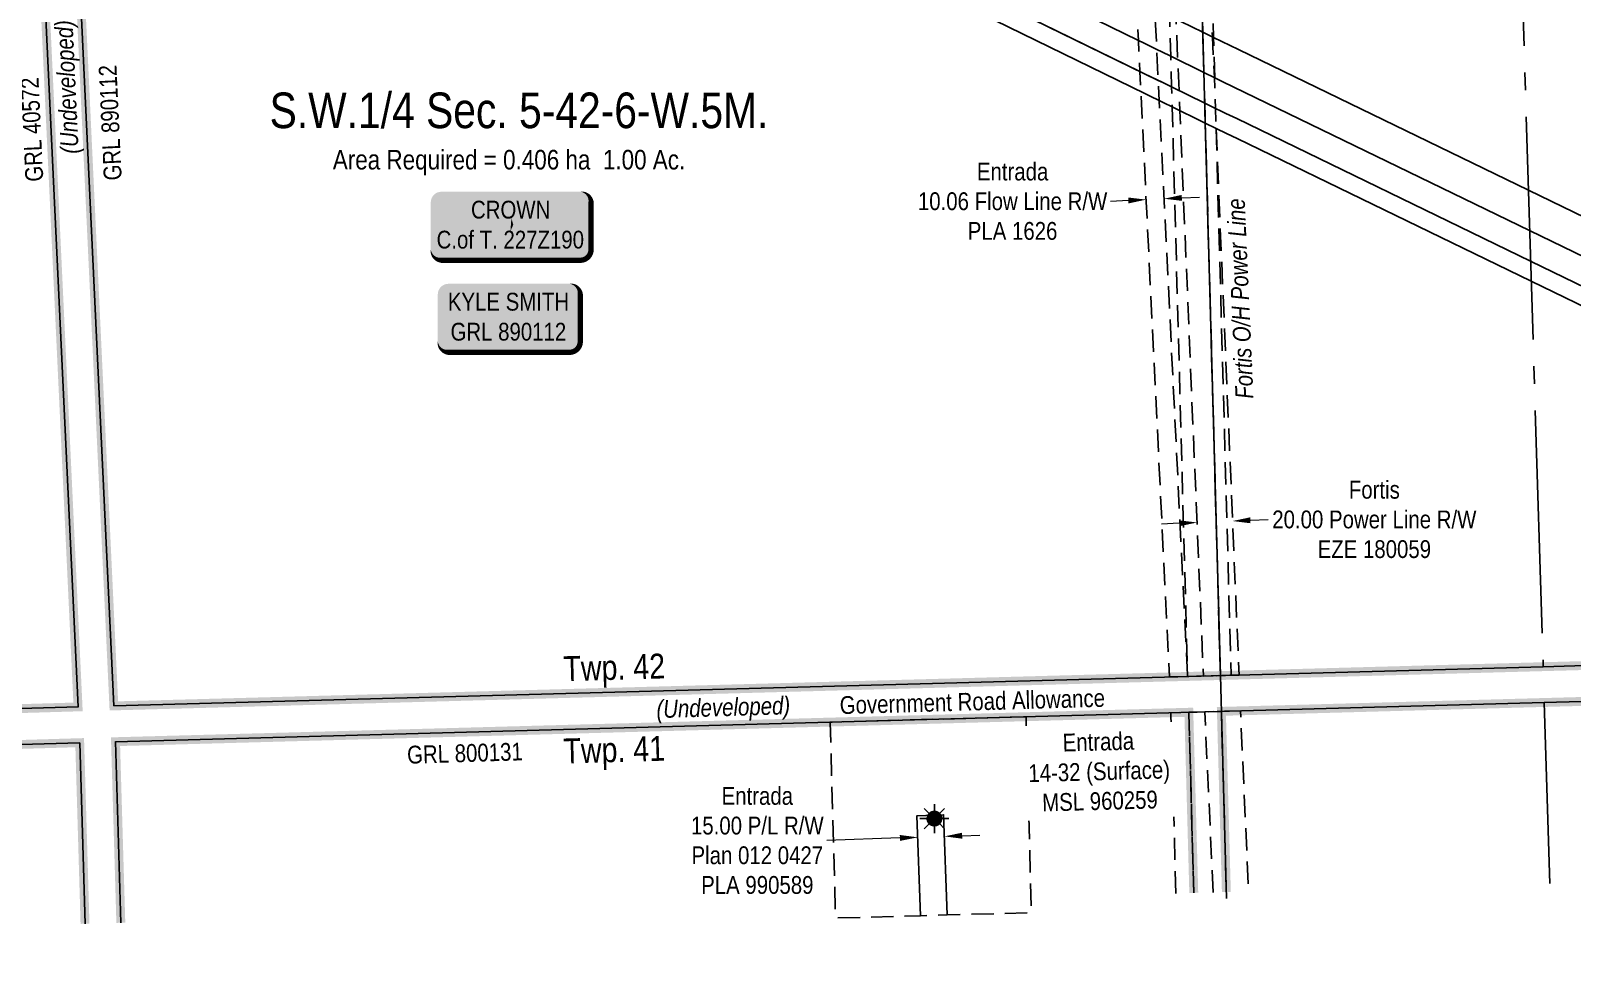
# Model space of a CAD drawing. Extents: x 632269 to 650517, y 5825252 to 5832959.
# Drawn here: x 646233 to 647098, y 5827751 to 5828279 of the extents above; entities that cross this region are included whole.
import ezdxf
from ezdxf.enums import TextEntityAlignment as Align

# ---------------------------------------------------------------- set-up
doc = ezdxf.new("R2010")
doc.units = 0
doc.header["$LTSCALE"] = 5
doc.header["$PDMODE"] = 35
doc.header["$PDSIZE"] = 10
for name, pattern in [('CENTERLINEX3', [5, 2.5, -1, 0.5, -1]), ('foc-ACCESSROAD', [3.75, 2.5, -1.25]), ('foc-FLOWLINE', [3.75, 2.5, -1.25]), ('foc-QUARTERLINE', [33, 25, -3, 2, -3])]:
    doc.linetypes.add(name, pattern=pattern)
doc.layers.get('Defpoints').update_dxf_attribs({"color": 9})
for name, color, linetype in [('AS-OWNER', 7, 'Continuous'), ('AS-POWER', 104, 'foc-POWER'), ('AS-POWER-T', 104, 'Continuous'), ('C-RW', 13, 'Continuous'), ('C-SYMBOL', 7, 'Continuous'), ('C-WS-S', 8, 'Continuous'), ('D-TXT', 6, 'Continuous'), ('F-AR', 190, 'foc-ACCESSROAD'), ('F-EZE', 190, 'foc-FLOWLINE'), ('F-FLOWLINE', 190, 'foc-FLOWLINE'), ('F-RW', 190, 'Continuous'), ('F-WS', 190, 'foc-ACCESSROAD'), ('L-AREAREQUIRED', 7, 'Continuous'), ('L-ROAD-T', 7, 'Continuous'), ('L-SEC', 7, 'Continuous'), ('L-SECQ', 8, 'foc-QUARTERLINE')]:
    doc.layers.add(name, color=color, linetype=linetype)
doc.layers.add('AS-TRAPPER BOUNDARY', color=7, linetype='CENTERLINEX3', true_color=0xb85c00, transparency=0.6)
doc.layers.add('AS-TRAPPER-T', color=7, linetype='Continuous', true_color=0xc26100)
for name, color, linetype, lineweight in [('F-EZE-T', 190, 'Continuous', 9), ('F-FLOWLINE-T', 190, 'Continuous', 9), ('F-RW-T', 190, 'Continuous', 9), ('F-WS-T', 190, 'Continuous', 9), ('T-TEXT', 48, 'Continuous', 18)]:
    doc.layers.add(name, color=color, linetype=linetype, lineweight=lineweight)
doc.styles.add('100L', font='ARIALN.TTF', dxfattribs={"height": 11})
doc.styles.add('175L', font='ARIALN.TTF', dxfattribs={"height": 20})
doc.styles.add('80', font='ARIALN.TTF', dxfattribs={"height": 10})
doc.styles.add('80CG', font='ARIALN.TTF', dxfattribs={"height": 10})
doc.styles.add('80L', font='ARIALN.TTF', dxfattribs={"height": 10})
doc.styles.add('80LS', font='ARIALNI.TTF', dxfattribs={"height": 10})
doc.styles.add('foc-LtypeFont', font='ARIALN.TTF', dxfattribs={"height": 7.35})
doc.linetypes.add('foc-POWER', pattern='A,6,-1,["P",foc-LtypeFont,S=0.2,R=0,X=-0.625,Y=-0.75],-1.24,4', length=12.24)
doc.dimstyles.new('Compass 5 000', dxfattribs={"dimscale": 5, "dimtxt": 9, "dimasz": 2, "dimexe": 0.2, "dimexo": 0.0625, "dimgap": 0.5, "dimtad": 0, "dimtih": 1, "dimtoh": 1, "dimzin": 0, "dimdsep": 46, "dimtxsty": '80CG', "dimcen": 0.1, "dimse1": 1, "dimse2": 1, "dimclrd": 256, "dimclrt": 256, "dimaunit": 1, "dimadec": 4, "dimazin": 0, "dimtfac": 0.06, "dimtofl": 0, "dimtmove": 0, "dimatfit": 1, "dimfxl": 0.2, "dimtolj": 1, "dimtzin": 0, "dimlwd": -1, "dimarcsym": 0})

# ---------------------------------------------------------------- blocks, each defined once
blk = doc.blocks.new('*D442')
at = {"layer": 'Defpoints', "color": 0, "transparency": 16777216}
for p in [(646907.3, 5828003.31), (646907.44, 5828000.14), (646887.47, 5827999.31)]:
    blk.add_point(p, dxfattribs=at)
at = {"layer": 'F-EZE-T', "transparency": 16777216}
for p, q in [((646877.35, 5828002.05), (646867.36, 5828001.63)), ((646917.29, 5828003.73), (646927.29, 5828004.14))]:
    blk.add_line(p, q, dxfattribs=at)
for points in [[(646877.28, 5828003.72), (646877.42, 5828000.39), (646887.34, 5828002.47)], [(646917.23, 5828005.39), (646917.36, 5828002.06), (646907.3, 5828003.31)]]:
    blk.add_solid(points, dxfattribs=at)
at = {"layer": 'F-EZE-T', "transparency": 16777216, "insert": (646986.88, 5828004.14), "char_height": 10, "attachment_point": 5, "style": '80CG'}
blk.add_mtext('\\A1;Fortis\\P20.00 Power Line R/W\\PEZE 180059', dxfattribs=at)
blk = doc.blocks.new('*D565')
at = {"layer": 'Defpoints', "color": 0, "transparency": 16777216}
for p in [(646858.73, 5828184.82), (646858.78, 5828183.81), (646868.79, 5828185.31)]:
    blk.add_point(p, dxfattribs=at)
at = {"layer": 'F-FLOWLINE-T', "transparency": 16777216}
for p, q in [((646848.79, 5828183.32), (646838.8, 5828182.83)), ((646878.83, 5828184.79), (646888.82, 5828185.27))]:
    blk.add_line(p, q, dxfattribs=at)
for points in [[(646848.71, 5828184.99), (646848.87, 5828181.66), (646858.78, 5828183.81)], [(646878.75, 5828186.45), (646878.91, 5828183.12), (646868.84, 5828184.3)]]:
    blk.add_solid(points, dxfattribs=at)
at = {"layer": 'F-FLOWLINE-T', "transparency": 16777216, "insert": (646783.81, 5828182.83), "char_height": 10, "attachment_point": 5, "style": '80CG'}
blk.add_mtext('\\A1;Entrada\\P10.06 Flow Line R/W\\PPLA 1626', dxfattribs=at)
blk = doc.blocks.new('GAS')
h = blk.add_hatch(color=255)
h.dxf.hatch_style = 1
edge = h.paths.add_edge_path()
edge.add_arc((0, 0), 0.9, 0, 360)
for p, q in [((-0.81, 0), (-1.62, 0)), ((-0.57, 0.57), (-1.14, 1.14)), ((0, 0.81), (0, 1.62)), ((0.57, 0.57), (1.14, 1.14)), ((1.62, 0), (0.81, 0)), ((-0.57, -0.57), (-1.14, -1.14)), ((0, -0.81), (0, -1.62)), ((1.14, -1.14), (0.57, -0.57))]:
    blk.add_line(p, q)
blk.add_circle((0, 0), 0.8)
blk = doc.blocks.new('label_road_undeveloped')
at = {"layer": 'L-ROAD-T', "style": '80L'}
blk.add_text('Government Road Allowance', height=10, dxfattribs=at).set_placement((0, 0), align=Align.MIDDLE_CENTER)
at = {"layer": 'T-TEXT', "style": '80LS'}
blk.add_text('(Undeveloped)', height=10, dxfattribs=at).set_placement((-154.19, 0), align=Align.MIDDLE_CENTER)
blk = doc.blocks.new('*U773')
h = blk.add_hatch(color=59)
edge = h.paths.add_edge_path()
edge.add_line((-39, -20), (39, -20))
edge.add_arc((39, -14), 6, 270, 360)
edge.add_line((45, -14), (45, 12.5))
edge.add_arc((39, 12.5), 6, 0, 90)
edge.add_line((39, 18.5), (-39, 18.5))
edge.add_arc((-39, 12.5), 6, 90, 180)
edge.add_line((-45, 12.5), (-45, -14))
edge.add_arc((-39, -14), 6, 180, 270)
at = {"color": 1, "flags": 128}
blk.add_lwpolyline([(-39, -20, 3, 3, 0), (39, -20, 3, 3, 0.414214), (45, -14, 3, 3, 0), (45, 12.5, 3, 0, 0.414214), (39, 18.5, 0, 0, 0), (-39, 18.5, 0, 0, 0.414214), (-45, 12.5, 0, 0, 0), (-45, -14, 0, 3, 0.414214)], format="xyseb", close=True, dxfattribs=at)
blk.add_lwpolyline([(1.32, -0.1, 0, 7.5, 0), (0, 0, 0, 0, 0)], format="xyseb", dxfattribs=at)
at = {"color": 1, "style": '80'}
blk.add_attdef('ENTER_TEXT_001', (-37.03, -4.99), '', height=10, dxfattribs=at)
blk = doc.blocks.new('*D799')
at = {"layer": 'Defpoints', "color": 0, "transparency": 16777216}
for p in [(646730.54, 5827825.68), (646730.92, 5827815.08), (646745.9, 5827815.61)]:
    blk.add_point(p, dxfattribs=at)
at = {"layer": 'F-RW-T', "transparency": 16777216}
for p, q in [((646755.51, 5827826.57), (646765.5, 5827826.93)), ((646720.55, 5827825.33), (646679.59, 5827823.87))]:
    blk.add_line(p, q, dxfattribs=at)
for points in [[(646720.49, 5827826.99), (646720.61, 5827823.66), (646730.54, 5827825.68)], [(646755.45, 5827828.24), (646755.57, 5827824.91), (646745.52, 5827826.22)]]:
    blk.add_solid(points, dxfattribs=at)
at = {"layer": 'F-RW-T', "transparency": 16777216, "insert": (646640.51, 5827823.87), "char_height": 10, "attachment_point": 5, "style": '80CG'}
blk.add_mtext('\\A1;Entrada\\P15.00 P/L R/W\\PPlan 012 0427\\PPLA 990589', dxfattribs=at)
blk = doc.blocks.new('*U830')
h = blk.add_hatch(color=59)
edge = h.paths.add_edge_path()
edge.add_line((-34, -20), (34, -20))
edge.add_arc((34, -14), 6, 270, 360)
edge.add_line((40, -14), (40, 12.5))
edge.add_arc((34, 12.5), 6, 0, 90)
edge.add_line((34, 18.5), (-34, 18.5))
edge.add_arc((-34, 12.5), 6, 90, 180)
edge.add_line((-40, 12.5), (-40, -14))
edge.add_arc((-34, -14), 6, 180, 270)
at = {"color": 1, "flags": 128}
blk.add_lwpolyline([(-34, -20, 3, 3, 0), (34, -20, 3, 3, 0.414214), (40, -14, 3, 3, 0), (40, 12.5, 3, 0, 0.414214), (34, 18.5, 0, 0, 0), (-34, 18.5, 0, 0, 0.414214), (-40, 12.5, 0, 0, 0), (-40, -14, 0, 3, 0.414214)], format="xyseb", close=True, dxfattribs=at)
blk.add_lwpolyline([(-23.59, -2.98, 0, 7.5, 0), (0, 0, 0, 0, 0)], format="xyseb", dxfattribs=at)
at = {"color": 1, "style": '80'}
blk.add_attdef('ENTER_TEXT_001', (-37.03, -4.99), '', height=10, dxfattribs=at)

msp = doc.modelspace()

# ---------------------------------------------------------------- linework, layer by layer
at = {"layer": 'AS-POWER', "flags": 128}
msp.add_lwpolyline([(646903.913, 5827791.396), (646900.478, 5827916.519), (646891.959, 5828226.779), (646890.558, 5828277.814), (646883.777, 5828524.783)], dxfattribs=at)
at = {"layer": 'AS-TRAPPER BOUNDARY', "const_width": 4.998, "flags": 128}
for points in [[(644628.808, 5828757.307), (644655.524, 5827851.253), (645457.548, 5827875.09), (646259.174, 5827898.926), (646221.37, 5828704.132), (646220.819, 5828802.765)], [(646903.815, 5827794.982), (646901.029, 5827896.414), (647082.243, 5827901.402), (647884.308, 5827923.412), (647887.648, 5827821.952)], [(646081.613, 5827772.358), (646077.17, 5827873.379), (646260.117, 5827878.828), (646263.091, 5827777.148)]]:
    msp.add_lwpolyline(points, dxfattribs=at)
at = {"layer": 'C-RW'}
for points in [[(646388.575, 5828500.786), (646854.419, 5828273.193), (646857.237, 5828271.817), (646864.729, 5828268.157), (646867.506, 5828266.8), (646872.622, 5828264.301), (646891.178, 5828255.237), (646897.266, 5828252.264), (646901.84, 5828250.029), (647074.063, 5828166.467), (647305.764, 5828054.045)], [(647299.173, 5828040.309), (647074.594, 5828149.274), (646909.648, 5828229.307), (646903.565, 5828232.258), (646895.171, 5828236.331), (646891.65, 5828238.052), (646873.094, 5828247.116), (646868.217, 5828249.498), (646865.577, 5828250.787), (646857.947, 5828254.514), (646855.266, 5828255.824), (646375.158, 5828490.384)]]:
    msp.add_lwpolyline(points, dxfattribs=at)
at = {"layer": 'F-AR', "flags": 128}
msp.add_lwpolyline([(646891.959, 5828226.779), (646900.478, 5827916.519), (646882.049, 5827916.011), (646873.404, 5828235.839), (646873.094, 5828247.116), (646872.622, 5828264.301), (646865.482, 5828524.318), (646883.777, 5828524.783), (646891.178, 5828255.237), (646891.65, 5828238.052), (646891.959, 5828226.779)], close=True, dxfattribs=at)
msp.add_lwpolyline([(646885.522, 5827794.479), (646882.737, 5827895.912), (646901.029, 5827896.414), (646903.913, 5827791.396)], dxfattribs=at)
at = {"layer": 'F-EZE', "flags": 128}
for points in [[(646898.074, 5828223.828), (646910.924, 5827916.806), (646906.48, 5827916.683), (646900.478, 5827916.518), (646890.933, 5827916.256), (646877.7, 5828233.74), (646877.227, 5828245.097), (646876.506, 5828262.404), (646875.559, 5828285.141), (646865.507, 5828524.319), (646865.275, 5828531.879), (646885.256, 5828532.681), (646885.583, 5828524.829), (646895.989, 5828275.161), (646897.101, 5828252.344), (646897.657, 5828235.125), (646898.074, 5828223.828)], [(647042.147, 5828527.845), (647042.314, 5828522.809), (646889.943, 5828518.935), (646896.646, 5828274.84), (646897.266, 5828252.264), (646891.178, 5828255.237), (646890.558, 5828277.814), (646883.777, 5828524.783), (646895.921, 5828525.092), (646898.935, 5828525.169), (646901.923, 5828525.245), (647042.115, 5828528.809), (647042.147, 5828527.845)], [(646898.047, 5828223.827), (646906.48, 5827916.683), (646900.478, 5827916.518), (646891.959, 5828226.779), (646898.047, 5828223.827)]]:
    msp.add_lwpolyline(points, close=True, dxfattribs=at)
msp.add_lwpolyline([(646896.342, 5827794.776), (646891.74, 5827896.159), (646901.029, 5827896.414), (646911.733, 5827896.709), (646916.335, 5827795.326)], dxfattribs=at)
at = {"layer": 'F-FLOWLINE', "flags": 128}
for points in [[(646850.565, 5828838.134), (646854.706, 5828720.08), (646854.773, 5828718.177), (646855.298, 5828703.189), (646859.663, 5828578.733), (646860.016, 5828568.678), (646860.915, 5828543.048), (646856.186, 5828542.444), (646855.682, 5828542.478), (646851.349, 5828542.352), (646852.24, 5828524.136), (646863.616, 5828290.975), (646864.729, 5828268.157), (646865.577, 5828250.787), (646866.133, 5828239.391), (646882.049, 5827916.011), (646871.855, 5827915.731), (646855.822, 5828244.428), (646855.266, 5828255.824), (646854.419, 5828273.193), (646853.306, 5828296.011), (646842.182, 5828524.087), (646841.291, 5828542.312), (646837.404, 5828542.343), (646832.562, 5828542.285), (646831.395, 5828542.276), (646826.551, 5828542.253), (646820.254, 5828542.218), (646815.41, 5828542.194), (646400.898, 5828540.23), (646380.487, 5828540.136), (646364.947, 5828540.063), (646354.75, 5828540.017), (646249.232, 5828539.526), (646248.758, 5828549.6), (646249.185, 5828549.592), (646352.683, 5828550.079), (646362.879, 5828550.123), (646378.419, 5828550.197), (646398.83, 5828550.299), (646826.193, 5828552.443), (646832.2, 5828552.473), (646837.048, 5828552.432), (646850.509, 5828552.563), (646849.946, 5828568.625), (646849.594, 5828578.679), (646845.17, 5828702.993), (646844.693, 5828717.983), (646844.643, 5828719.827), (646840.503, 5828837.847)], [(646875.467, 5827794.202), (646872.682, 5827895.634), (646882.737, 5827895.911), (646885.522, 5827794.479)]]:
    msp.add_lwpolyline(points, dxfattribs=at)
at = {"layer": 'F-RW'}
for points in [[(647305.764, 5828054.045), (647074.063, 5828166.467), (646901.84, 5828250.029), (646897.266, 5828252.264), (646891.178, 5828255.237), (646872.622, 5828264.301), (646867.506, 5828266.8), (646864.729, 5828268.157), (646857.237, 5828271.817), (646854.419, 5828273.193), (646388.575, 5828500.786)], [(646375.158, 5828490.384), (646857.947, 5828254.514), (646868.217, 5828249.498), (646873.094, 5828247.116), (646891.65, 5828238.052), (646895.171, 5828236.331), (646903.565, 5828232.258), (646909.648, 5828229.307), (647074.594, 5828149.274), (647299.173, 5828040.309)], [(647294.848, 5828031.296), (647074.942, 5828137.996), (646909.942, 5828218.053), (646903.859, 5828221.004), (646898.047, 5828223.826), (646891.959, 5828226.779), (646890.796, 5828227.344), (646873.404, 5828235.839), (646868.683, 5828238.145), (646858.414, 5828243.162), (646366.355, 5828483.559)], [(646872.002, 5828286.879), (646890.558, 5828277.814), (646896.646, 5828274.84), (646910.6, 5828268.023), (647073.366, 5828189.049), (647314.422, 5828072.089)], [(646732.111, 5827781.673), (646730.107, 5827837.806), (646745.085, 5827838.346), (646747.092, 5827782.085)]]:
    msp.add_lwpolyline(points, dxfattribs=at)
at = {"layer": 'F-WS', "flags": 128}
msp.add_lwpolyline([(646791.352, 5827893.399), (646794.373, 5827783.384), (646747.092, 5827782.085), (646732.111, 5827781.673), (646684.414, 5827780.364), (646681.394, 5827890.379), (646791.352, 5827893.399)], close=True, dxfattribs=at)
at = {"layer": 'L-SEC'}
for p, q in [((646221.37, 5828704.132), (646259.174, 5827898.926)), ((646241.465, 5828705.075), (646279.287, 5827899.479)), ((647081.691, 5827921.511), (647883.757, 5827943.521)), ((647082.243, 5827901.402), (647884.308, 5827923.412)), ((646279.287, 5827899.479), (647081.69, 5827921.511)), ((645457.516, 5827875.094), (646259.519, 5827898.936)), ((646280.226, 5827879.381), (647082.243, 5827901.402)), ((645458.114, 5827854.986), (646260.117, 5827878.828)), ((646260.117, 5827878.828), (646263.091, 5827777.148)), ((646280.225, 5827879.417), (646283.2, 5827777.703))]:
    msp.add_line(p, q, dxfattribs=at)
at = {"layer": 'L-SECQ'}
for p, q in [((647056.862, 5828724.993), (647081.691, 5827921.511)), ((647082.243, 5827901.402), (647085.348, 5827799.825))]:
    msp.add_line(p, q, dxfattribs=at)

# ---------------------------------------------------------------- block references
ref = msp.add_blockref('*U773', (646502.18, 5828169.758), dxfattribs=dict(xscale=0.999675, yscale=0.999675, zscale=0.999675))
ref.add_attrib('ENTER_TEXT_001', 'CROWN', (646479.779, 5828173.178), dxfattribs={"color": 1, "height": 9.9968, "style": '80'})
ref.add_attrib('ENTER_TEXT_002', 'C.of T. 227Z190', (646460.461, 5828156.34), dxfattribs={"color": 1, "height": 9.99675, "style": '80'})
at = {"layer": 'AS-OWNER'}
ref = msp.add_blockref('*U830', (646501.121, 5828118.054), dxfattribs=dict(at, xscale=0.999675, yscale=0.999675, zscale=0.999675))
ref.add_attrib('ENTER_TEXT_001', 'KYLE SMITH', (646466.784, 5828121.475), dxfattribs={"layer": '0', "color": 1, "height": 9.9968, "style": '80'})
ref.add_attrib('ENTER_TEXT_002', 'GRL 890112', (646468.287, 5828104.636), dxfattribs={"layer": '0', "color": 1, "height": 9.9968, "style": '80'})
at = {"layer": 'C-WS-S', "xscale": 4.998345000000032, "yscale": 4.998345000000032, "zscale": 4.998345000000032, "rotation": 0.08236396073204832}
msp.add_blockref('GAS', (646739.905, 5827836.193), dxfattribs=at)

# ---------------------------------------------------------------- texts
at = {"layer": 'C-SYMBOL', "color": 3, "style": '175L'}
msp.add_text('S.W.1/4 Sec. 5-42-6-W.5M.', height=19.9935, dxfattribs=at).set_placement((646506.728, 5828217.947), align=Align.BOTTOM_CENTER)
at = {"layer": 'D-TXT', "color": 3, "char_height": 14, "attachment_point": 1, "rotation": 1.613644, "style": '80L'}
for s, width, insert in [('Twp. 42', 56.34055, (646531.485, 5827927.347)), ('Twp. 41', 54.22049, (646531.485, 5827881.129))]:
    msp.add_mtext_dynamic_manual_height_columns(s, width=width, gutter_width=47.5, heights=[0], dxfattribs=dict(at, insert=insert))

# ---------------------------------------------------------------- dimensions: what is measured, and where the dimension line sits
at = {"layer": 'F-EZE-T', "color": 3}
dim = msp.add_aligned_dim(p1=(646887.471, 5827999.307), p2=(646907.436, 5828000.142), distance=3.167, text='Fortis\\P20.00 Power Line R/W\\PEZE 180059', dimstyle='Compass 5 000', dxfattribs=at)
dim.commit()
dim.dimension.update_dxf_attribs({"geometry": '*D442', "text_midpoint": (646986.877, 5828004.143)})
at = {"layer": 'F-FLOWLINE-T'}
dim = msp.add_aligned_dim(p1=(646868.795, 5828185.307), p2=(646858.73, 5828184.816), distance=1.009, text='Entrada\\P10.06 Flow Line R/W\\PPLA 1626', dimstyle='Compass 5 000', dxfattribs=at)
dim.commit()
dim.dimension.update_dxf_attribs({"geometry": '*D565', "text_midpoint": (646783.806, 5828182.834)})

# ---------------------------------------------------------------- next in the draw order: texts
at = {"layer": 'AS-TRAPPER-T', "insert": (646233.399, 5828223.142), "char_height": 9.99669, "width": 58.10941, "attachment_point": 5, "rotation": 92.68799, "style": '80CG', "bg_fill": 3, "box_fill_scale": 1.15, "bg_fill_color": 256, "bg_fill_true_color": 256, "bg_fill_transparency": 0}
msp.add_mtext('\\A1;GRL 40572', dxfattribs=at)
at = {"layer": 'L-AREAREQUIRED', "color": 5, "insert": (646501.122, 5828211.727), "char_height": 10.99643, "width": 198.86502, "attachment_point": 2, "style": '100L', "bg_fill": 3, "box_fill_scale": 1.15, "bg_fill_color": 256, "bg_fill_true_color": 256, "bg_fill_transparency": 0}
msp.add_mtext('Area Required = 0.406 ha  1.00 Ac.', dxfattribs=at)
at = {"layer": 'L-ROAD-T', "insert": (646761.06, 5827906.934), "char_height": 9.99675, "width": 150.28215, "attachment_point": 2, "rotation": 1.603781, "style": '80L', "bg_fill": 3, "box_fill_scale": 1, "bg_fill_color": 256, "bg_fill_transparency": 0}
msp.add_mtext('Government Road Allowance', dxfattribs=at)

# ---------------------------------------------------------------- next in the draw order: linework, layer by layer
at = {"layer": 'AS-TRAPPER BOUNDARY', "const_width": 4.998, "flags": 128}
msp.add_lwpolyline([(646250.09, 5828521.237), (646279.287, 5827899.479), (647081.69, 5827921.511), (647883.757, 5827943.521), (647863.61, 5828515.272), (647694.636, 5828512.43), (647693.799, 5828545.378), (647062.865, 5828529.337), (646901.923, 5828525.245), (646837.529, 5828524.065), (646404.65, 5828521.975)], close=True, dxfattribs=at)
msp.add_lwpolyline([(646885.522, 5827794.479), (646882.737, 5827895.911), (646280.226, 5827879.381), (646283.2, 5827777.703)], dxfattribs=at)

# ---------------------------------------------------------------- next in the draw order: block references
at = {"layer": 'L-ROAD-T', "rotation": 92.68799000858844}
msp.add_blockref('label_road_undeveloped', (646245.58, 5828401.045), dxfattribs=at)

# ---------------------------------------------------------------- next in the draw order: dimensions: what is measured, and where the dimension line sits
at = {"layer": 'F-RW-T', "color": 2}
dim = msp.add_linear_dim(base=(646730.54, 5827825.684), p1=(646745.896, 5827815.614), p2=(646730.919, 5827815.079), angle=182.044077, text='Entrada\\P15.00 P/L R/W\\PPlan 012 0427\\PPLA 990589', dimstyle='Compass 5 000', dxfattribs=at)
dim.commit()
dim.dimension.update_dxf_attribs({"geometry": '*D799', "text_midpoint": (646640.508, 5827823.865), "dimtype": 161})

# ---------------------------------------------------------------- next in the draw order: texts
at = {"layer": 'AS-POWER-T', "insert": (646911.626, 5828128.214), "char_height": 9.99669, "width": 112.47067, "attachment_point": 5, "rotation": 92.518076, "style": '80CG', "bg_fill": 3, "box_fill_scale": 1.15, "bg_fill_color": 256, "bg_fill_true_color": 256, "bg_fill_transparency": 0}
msp.add_mtext('\\A1;{\\fArial Narrow|b0|i1|c0|p34;Fortis O/H Power Line}', dxfattribs=at)
at = {"layer": 'AS-TRAPPER-T', "char_height": 9.99669, "attachment_point": 5, "style": '80CG', "bg_fill": 3, "box_fill_scale": 1.15, "bg_fill_color": 256, "bg_fill_true_color": 256, "bg_fill_transparency": 0}
for s, insert, width, rotation in [('\\A1;GRL 890112', (646277.286, 5828227.004), 64.43746, 92.652621), ('\\A1;GRL 800131', (646476.358, 5827872.888), 62.92364, 1.704746)]:
    msp.add_mtext(s, dxfattribs=dict(at, insert=insert, width=width, rotation=rotation))
at = {"layer": 'F-WS-T', "insert": (646832.409, 5827862.652), "char_height": 9.99669, "width": 78.97562, "attachment_point": 5, "rotation": 1.57344, "style": '80CG', "bg_fill": 2}
msp.add_mtext('\\A1;Entrada\\P14-32 (Surface)\\PMSL 960259', dxfattribs=at)
at = {"layer": 'T-TEXT', "insert": (646621.245, 5827903.725), "char_height": 9.99675, "width": 104.3568, "attachment_point": 2, "rotation": 1.677695, "style": '80LS', "bg_fill": 3, "box_fill_scale": 1, "bg_fill_color": 256, "bg_fill_transparency": 0}
msp.add_mtext('(Undeveloped)', dxfattribs=at)

doc.saveas('drawing.dxf')
